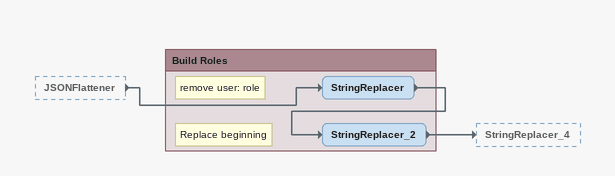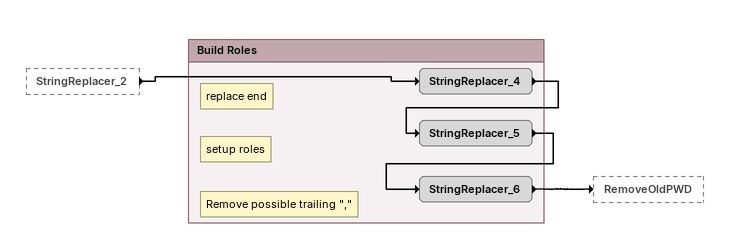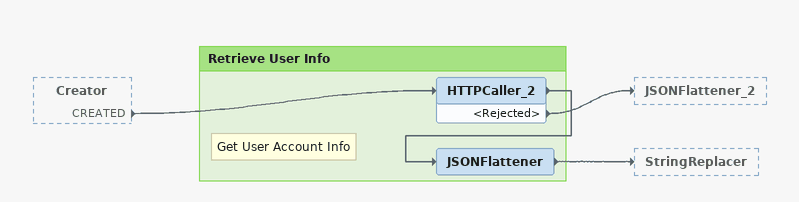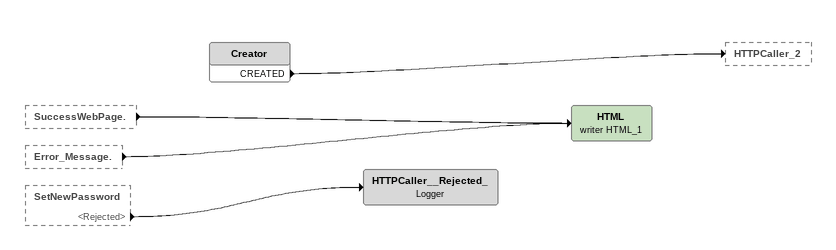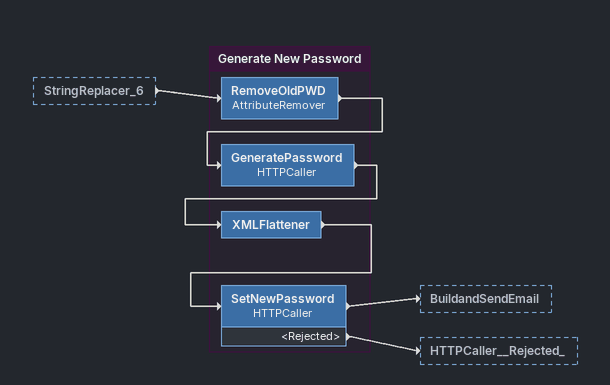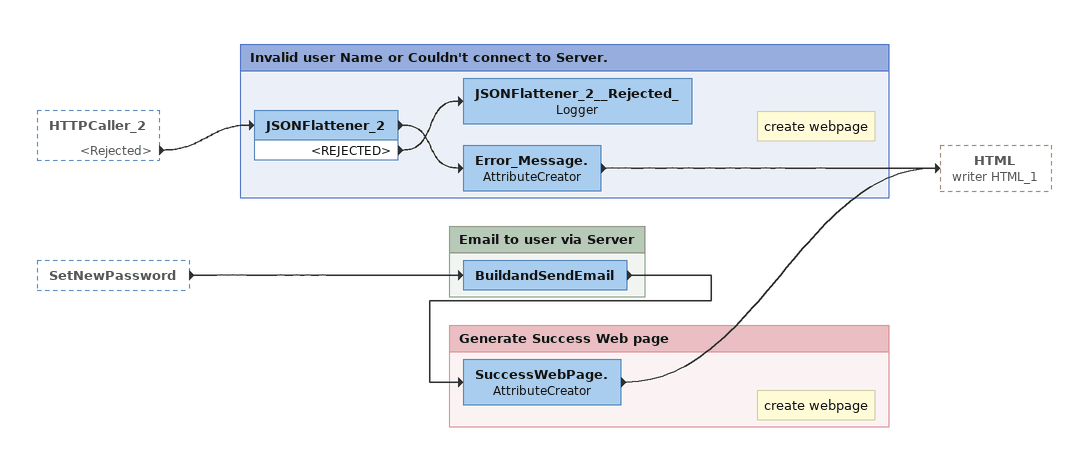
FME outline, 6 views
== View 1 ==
JSONFlattener [outside]
    -> StringReplacer

Bookmark: Build Roles
Note: remove user: role
StringReplacer
    -> StringReplacer_2
Note: Replace beginning
StringReplacer_2
    -> StringReplacer_4

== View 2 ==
StringReplacer_2 [outside]
    -> StringReplacer_4

Bookmark: Build Roles
Note: replace end
StringReplacer_4
    -> StringReplacer_5
Note: setup roles
StringReplacer_5
    -> StringReplacer_6
Note: Remove possible trailing ","
StringReplacer_6
    -> RemoveOldPWD

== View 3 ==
Creator [outside]
    CREATED -> HTTPCaller_2

Bookmark: Retrieve User Info
Note: Get User Account Info
HTTPCaller_2
    -> JSONFlattener
    <Rejected> -> JSONFlattener_2
JSONFlattener
    -> StringReplacer

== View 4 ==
SuccessWebPage. [outside]
    -> HTML (writer HTML_1)
Error_Message. [outside]
    -> HTML (writer HTML_1)
SetNewPassword [outside]
    <Rejected> -> HTTPCaller__Rejected_
Creator
    CREATED -> HTTPCaller_2
HTML (writer HTML_1)
HTTPCaller__Rejected_: Logger

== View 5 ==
StringReplacer_6 [outside]
    -> RemoveOldPWD

Bookmark: Generate New Password
RemoveOldPWD: AttributeRemover
    -> GeneratePassword
GeneratePassword: HTTPCaller
    -> XMLFlattener
XMLFlattener
    -> SetNewPassword
SetNewPassword: HTTPCaller
    -> BuildandSendEmail
    <Rejected> -> HTTPCaller__Rejected_

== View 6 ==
HTTPCaller_2 [outside]
    <Rejected> -> JSONFlattener_2
SetNewPassword [outside]
    -> BuildandSendEmail

Bookmark: Invalid user Name or Couldn't connect to Server.
JSONFlattener_2
    -> Error_Message.
    <REJECTED> -> JSONFlattener_2__Rejected_
JSONFlattener_2__Rejected_: Logger
Note: create webpage
Error_Message.: AttributeCreator
    -> HTML (writer HTML_1)

Bookmark: Email to user via Server
BuildandSendEmail
    -> SuccessWebPage.

Bookmark: Generate Success Web page
Note: create webpage
SuccessWebPage.: AttributeCreator
    -> HTML (writer HTML_1)
